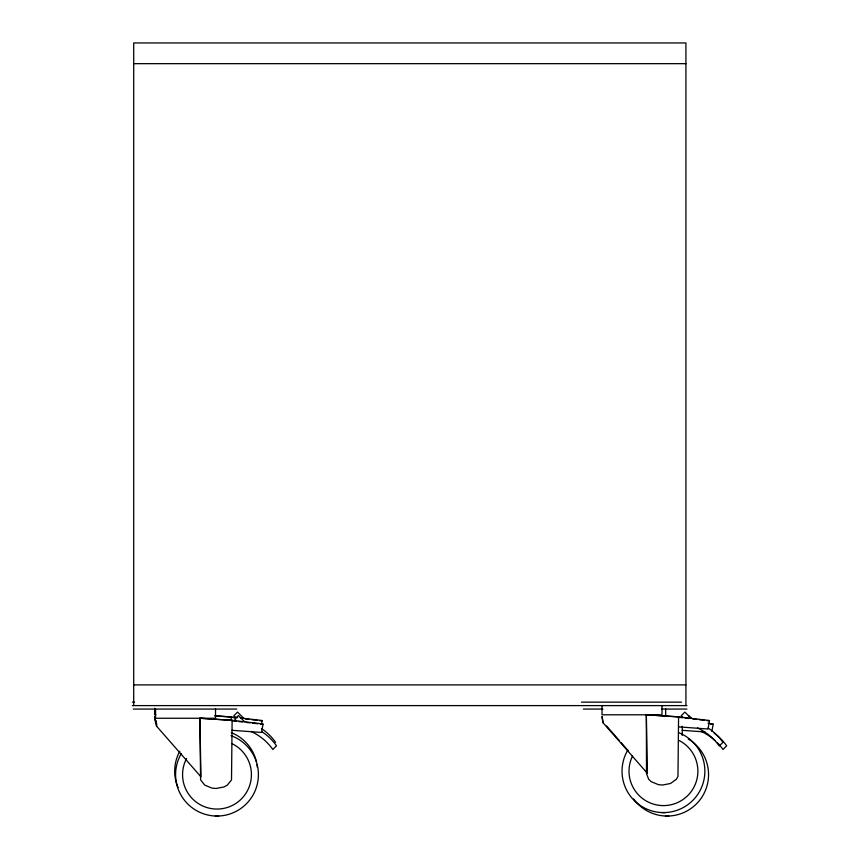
<?xml version="1.0" encoding="UTF-8"?>
<svg xmlns="http://www.w3.org/2000/svg" width="859" height="859" viewBox="0 0 859 859"><rect width="100%" height="100%" fill="white"/><g stroke="black" fill="none" stroke-linecap="round" stroke-linejoin="round"><path stroke-width="1.29" d="M231.232 720.604L231.232 716.889L214.793 715.815M231.565 720.293L232.123 720.347L231.511 779.918L227.367 785.094L224.049 786.941L216.049 788.487L211.905 788.09L204.732 785.094L200.598 779.918L199.889 718.253L200.952 776.815L156.445 726.038L155.554 720.121M682.25 735.39L682.261 726.274M261.48 724.384L262.167 720.497L240.252 717.941M711.907 731.31L713.206 723.944L708.041 723.342M133.703 63.663L685.922 63.663M133.703 684.902L685.922 684.902M132.35 702.157L134.487 702.157M581.436 702.157L681.52 702.157M132.35 705.604L686.932 705.604M133.242 709.062L236.783 709.062M583.39 709.062L602.954 709.062M661.892 709.062L686.932 709.062M155.833 714.795L154.663 714.795L154.663 708.235M661.731 812.603L665.177 812.603M215.265 816.05L218.712 816.05M665.414 816.05L668.86 816.05M215.19 715.848L237.675 717.641M232.123 720.347L200.05 718.253L232.123 720.347L263.058 723.944L261.555 732.459L232.113 730.322M678.567 726.864L708.02 729.012L709.513 720.497L678.138 716.846L646.505 714.795L678.578 716.889L677.966 776.461L676.377 779.253L670.514 783.483L662.514 785.029L658.37 784.643L651.197 781.647L648.652 779.253L646.505 773.476L646.344 714.795L647.418 773.358L602.9 722.591L602.019 716.674M682.261 730.322L705.014 731.975M678.578 717.297L682.443 717.748M685.01 718.049L688.864 718.5M692.73 718.951L696.585 719.413M699.151 719.713L704.294 720.314M706.871 720.615L709.437 720.916M710.554 724.073L713.131 724.373M231.232 717.297L235.087 717.748M245.373 718.951L249.228 719.413M251.805 719.713L256.948 720.314M259.525 720.615L262.092 720.916M232.123 720.744L235.978 721.195M238.544 721.496L242.41 721.957M246.265 722.408L250.119 722.859M252.696 723.16L257.84 723.761M260.406 724.073L262.983 724.373M688.574 715.536L691.237 718.199M691.098 718.307L684.891 712.09L681.23 715.751L683.002 717.523M243.752 718.307L237.535 712.09L233.873 715.751L235.656 717.523M244.643 721.753L238.426 715.536L234.765 719.198L236.536 720.98M606.594 726.038L619.597 740.877M621.068 742.541L628.444 750.97M156.993 724.234L155.554 722.591L154.663 716.674M602.095 716.771L603.179 722.902M155.629 720.218L156.714 726.349M154.738 716.771L155.833 722.902M685.922 705.604L685.922 42.95L133.703 42.95L133.703 705.604M665.671 709.062L665.671 715.622M661.988 705.604L661.988 714.795L602.019 714.795L602.019 705.604M215.523 709.062L215.523 718.253L155.554 718.253L155.554 709.062M678.546 740.233A34.424 34.424 0 0 1 694.394 786.275A34.424 34.424 0 0 1 648.362 802.123A34.424 34.424 0 0 1 632.503 756.092M678.685 732.663A41.415 41.415 0 0 1 701.116 788.412A41.415 41.415 0 0 1 644.261 807.879A41.415 41.415 0 0 1 627.811 750.09M708.063 728.067A53.784 53.784 0 0 1 722.956 742.348L719.294 746.009A54.364 54.364 0 0 0 697.454 727.97M688.242 738.998A41.415 41.415 0 0 1 697.766 802.51A41.415 41.415 0 0 1 633.631 798.977M714.205 733.189A53.784 53.784 0 0 1 726.65 745.805L722.988 749.467A54.364 54.364 0 0 0 717.265 742.659M701.137 731.417A54.364 54.364 0 0 1 715.128 740.608M178.081 787.617A41.415 41.415 0 0 1 179.81 751.217M231.329 732.663A41.415 41.415 0 0 1 256.519 762.126M257.013 764.703A41.415 41.415 0 0 1 257.335 767.302M261.544 728.604A53.784 53.784 0 0 1 275.61 742.348M232.08 743.69A34.424 34.424 0 0 1 247.757 790.087A34.424 34.424 0 0 1 201.178 805.216A34.424 34.424 0 0 1 186.596 758.465M231.007 735.658A41.415 41.415 0 0 1 255.005 791.075A41.415 41.415 0 0 1 198.182 811.53A41.415 41.415 0 0 1 181.356 753.536M261.608 731.514A53.784 53.784 0 0 1 276.501 745.805L272.84 749.467A54.364 54.364 0 0 0 250.989 731.417"/></g></svg>
